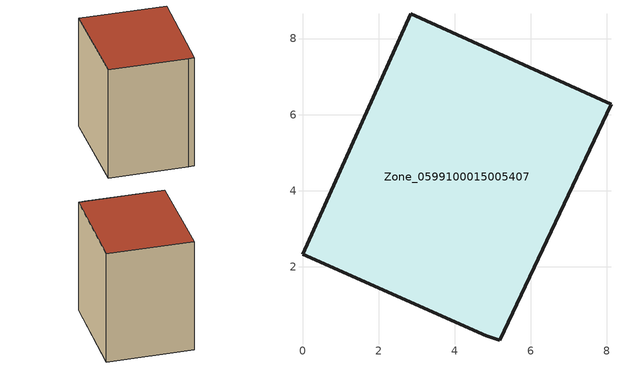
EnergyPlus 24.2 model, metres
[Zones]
Zone_0599100015005407
 floor ground (C_G): 8.11,6.27 5.19,0.07 4.84,0.19 0,2.33 2.85,8.65 z0.76
 wall outside (C_F): 4.84,0.19 5.19,0.07 8.11,6.27 2.85,8.65 0,2.33 4.84,0.19 z0.76:8.57
 roof outside (C_R): 5.19,0.07 8.11,6.27 2.85,8.65 0,2.33 4.84,0.19 z8.57
[BUILDING]
Pand.0599100015005407: North Axis=0; Terrain=City; Loads Convergence Tolerance Value=0.04; Temperature Convergence Tolerance Value=0.4; Solar Distribution=FullExterior; Maximum Number of Warmup Days=25; Minimum Number of Warmup Days=1
[Site:Location]
Rotterdam.The.Hague.AP_ZH_NLD Design_Conditions: Latitude=51.96; Longitude=4.45; Time Zone=1; Elevation=-4.5
[SITE:GROUNDTEMPERATURE:BUILDINGSURFACE]
18, 18, 18, 18, 18, 18, 18, 18, 18, 18, 18, 18
[MATERIAL] Thermal Absorptance=0.9; Solar Absorptance=0.7; Visible Absorptance=0.7
Name | Roughness | Thickness | Conductivity | Density | Specific Heat
G.TI.1965-1974 | MediumSmooth | 0.15 | 0.882353 | 540 | 1210
F.TI.1965-1974 | Rough | 0.3 | 0.697674 | 1920 | 840
R.TI.1965-1974 | MediumRough | 0.2 | 0.232558 | 1500 | 1000
[CONSTRUCTION]
C_G: G.TI.1965-1974
C_F: F.TI.1965-1974
C_R: R.TI.1965-1974
[ZONE]
Zone_0599100015005407: Type=1; Multiplier=1; Ceiling Height=Autocalculate; Volume=Autocalculate; Floor Area=autocalculate; Part of Total Floor Area=Yes
[ZONEINFILTRATION:DESIGNFLOWRATE]
Infil_Zone_0599100015005407: Zone or ZoneList or Space or SpaceList=Zone_0599100015005407; Schedule=AlwaysOn; Design Flow Rate Calculation Method=Flow/Area; Flow Rate per Floor Area=0.003; Constant Term Coefficient=1; Temperature Term Coefficient=0; Velocity Term Coefficient=0; Velocity Squared Term Coefficient=0
[HVACTEMPLATE:ZONE:IDEALLOADSAIRSYSTEM]
Zone_0599100015005407: Maximum Heating Supply Air Temperature=50; Minimum Cooling Supply Air Temperature=13; Maximum Heating Supply Air Humidity Ratio=0.0156; Minimum Cooling Supply Air Humidity Ratio=0.0077; Heating Limit=NoLimit; Cooling Limit=NoLimit; Dehumidification Control Type=ConstantSensibleHeatRatio; Cooling Sensible Heat Ratio=0.7; Dehumidification Setpoint=60; Humidification Control Type=None; Humidification Setpoint=30; Outdoor Air Method=None; Outdoor Air Flow Rate per Person=0.00944; Outdoor Air Flow Rate per Zone Floor Area=0; Outdoor Air Flow Rate per Zone=0; Demand Controlled Ventilation Type=None; Outdoor Air Economizer Type=NoEconomizer; Heat Recovery Type=None; Sensible Heat Recovery Effectiveness=0.7; Latent Heat Recovery Effectiveness=0.65
[ZONECONTROL:THERMOSTAT]
ThermostatControl_Zone_0599100015005407: Zone or ZoneList=Zone_0599100015005407; Control Type Schedule=DualSetpointControlType; Control 1=Thermostat_Zone_0599100015005407; Temperature Difference Between Cutout And Setpoint=0
[THERMOSTATSETPOINT:DUALSETPOINT]
Thermostat_Zone_0599100015005407: Heating Setpoint Temperature Schedule=HeatingSetpoint_Zone_0599100015005407; Cooling Setpoint Temperature Schedule=CoolingSetpoint_Zone_0599100015005407
[SCHEDULE:COMPACT]
HeatingSetpoint_Zone_0599100015005407: Through: 12/31, For: AllDays, Until: 24:00, 21
CoolingSetpoint_Zone_0599100015005407: Through: 12/31, For: AllDays, Until: 24:00, 24
DualSetpointControlType: Through: 12/31, For: AllDays, Until: 24:00, 4
AlwaysOn: Through: 12/31, For: AllDays, Until: 24:00, 1
